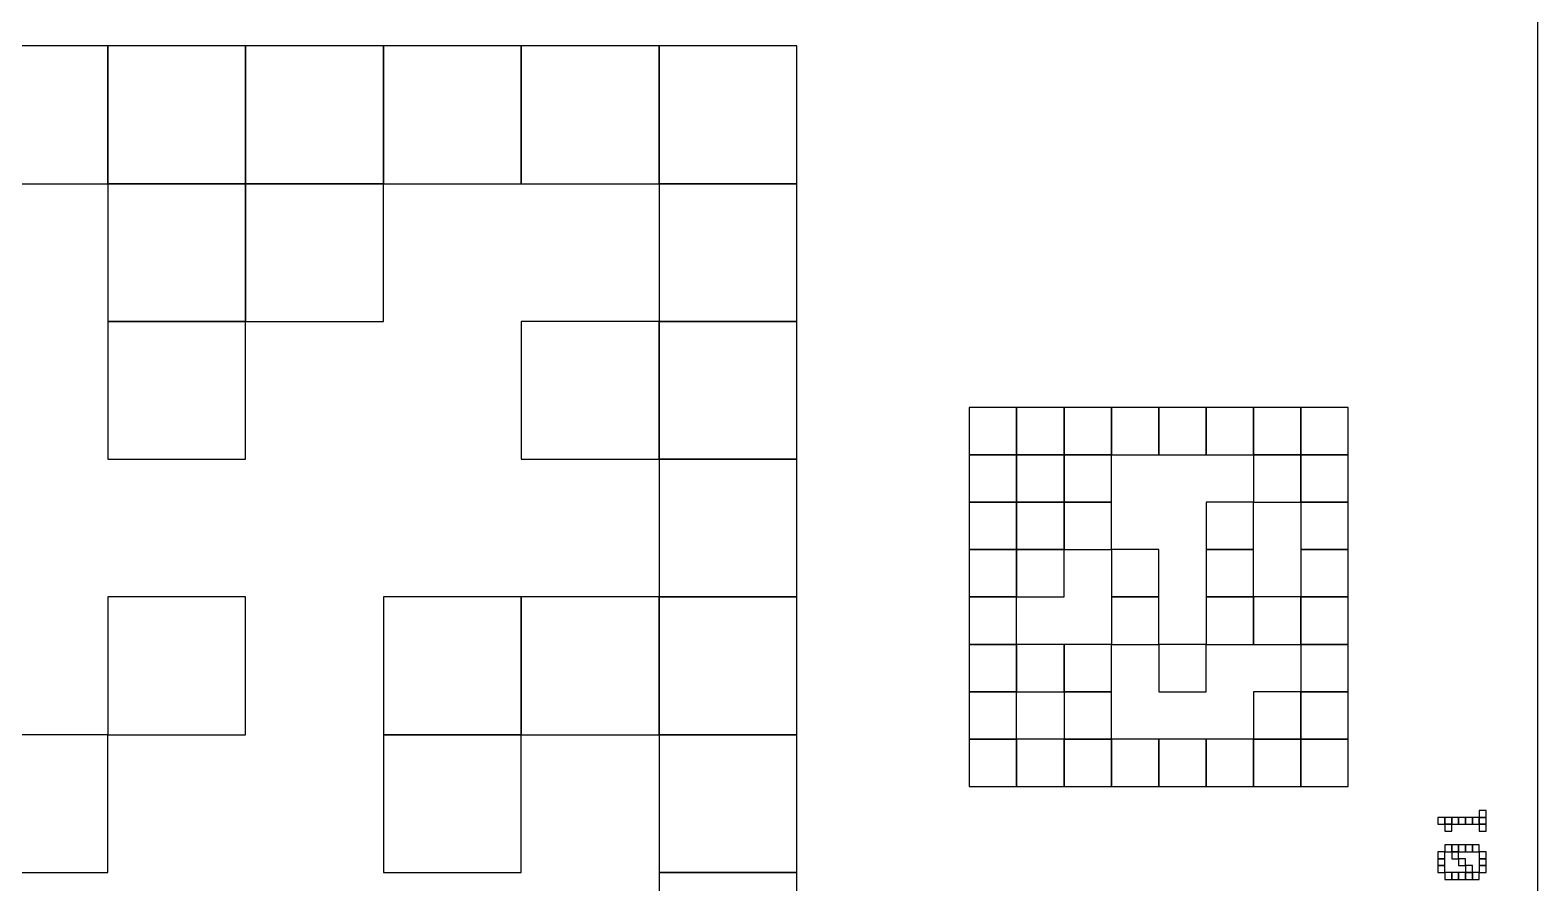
# Model space of a CAD drawing. Extents: x 0 to 490, y 0 to 320.
# Drawn here: x 402.5 to 490, y 58.4 to 107.9 of the extents above; entities that cross this region are included whole.
import ezdxf

# ---------------------------------------------------------------- set-up
doc = ezdxf.new("R2010")
doc.units = 0
for name, color, linetype in [('BLACK_POCKET', 7, 'CONTINUOUS'), ('BOARD_TEXT', 2, 'CONTINUOUS'), ('CUT', 1, 'CONTINUOUS')]:
    doc.layers.add(name, color=color, linetype=linetype)

msp = doc.modelspace()

# ---------------------------------------------------------------- linework, layer by layer
at = {"layer": 'BLACK_POCKET'}
for p, q in [((407, 107), (399, 107)), ((407, 99), (407, 107)), ((415, 107), (407, 107)), ((407, 107), (407, 99)), ((415, 99), (415, 107)), ((423, 107), (415, 107)), ((415, 107), (415, 99)), ((423, 99), (423, 107)), ((431, 107), (423, 107)), ((423, 107), (423, 99)), ((431, 99), (431, 107)), ((439, 107), (431, 107)), ((431, 107), (431, 99)), ((439, 99), (439, 107)), ((447, 107), (439, 107)), ((439, 107), (439, 99)), ((447, 99), (447, 107)), ((399, 99), (407, 99)), ((407, 99), (415, 99)), ((415, 99), (407, 99)), ((407, 99), (407, 91)), ((415, 99), (423, 99)), ((415, 91), (415, 99)), ((423, 99), (415, 99)), ((415, 99), (415, 91)), ((423, 99), (431, 99)), ((423, 91), (423, 99)), ((431, 99), (439, 99)), ((439, 99), (447, 99)), ((447, 99), (439, 99)), ((439, 99), (439, 91)), ((447, 91), (447, 99)), ((407, 91), (415, 91)), ((415, 91), (407, 91)), ((407, 91), (407, 83)), ((415, 91), (423, 91)), ((415, 83), (415, 91)), ((439, 91), (431, 91)), ((431, 91), (431, 83)), ((439, 91), (447, 91)), ((439, 83), (439, 91)), ((447, 91), (439, 91)), ((439, 91), (439, 83)), ((447, 83), (447, 91)), ((459.75, 86), (457, 86)), ((457, 86), (457, 83.25)), ((459.75, 83.25), (459.75, 86)), ((462.5, 86), (459.75, 86)), ((459.75, 86), (459.75, 83.25)), ((462.5, 83.25), (462.5, 86)), ((465.25, 86), (462.5, 86)), ((462.5, 86), (462.5, 83.25)), ((465.25, 83.25), (465.25, 86)), ((468, 86), (465.25, 86)), ((465.25, 86), (465.25, 83.25)), ((468, 83.25), (468, 86)), ((470.75, 86), (468, 86)), ((468, 86), (468, 83.25)), ((470.75, 83.25), (470.75, 86)), ((473.5, 86), (470.75, 86)), ((470.75, 86), (470.75, 83.25)), ((473.5, 83.25), (473.5, 86)), ((476.25, 86), (473.5, 86)), ((473.5, 86), (473.5, 83.25)), ((476.25, 83.25), (476.25, 86)), ((479, 86), (476.25, 86)), ((476.25, 86), (476.25, 83.25)), ((479, 83.25), (479, 86)), ((457, 83.25), (459.75, 83.25)), ((459.75, 83.25), (457, 83.25)), ((457, 83.25), (457, 80.5)), ((459.75, 83.25), (462.5, 83.25)), ((459.75, 80.5), (459.75, 83.25)), ((462.5, 83.25), (459.75, 83.25)), ((459.75, 83.25), (459.75, 80.5)), ((462.5, 83.25), (465.25, 83.25)), ((462.5, 80.5), (462.5, 83.25)), ((465.25, 83.25), (462.5, 83.25)), ((462.5, 83.25), (462.5, 80.5)), ((465.25, 83.25), (468, 83.25)), ((465.25, 80.5), (465.25, 83.25)), ((468, 83.25), (470.75, 83.25)), ((470.75, 83.25), (473.5, 83.25)), ((473.5, 83.25), (476.25, 83.25)), ((476.25, 83.25), (473.5, 83.25)), ((473.5, 83.25), (473.5, 80.5)), ((476.25, 83.25), (479, 83.25)), ((476.25, 80.5), (476.25, 83.25)), ((479, 83.25), (476.25, 83.25)), ((476.25, 83.25), (476.25, 80.5)), ((479, 80.5), (479, 83.25)), ((407, 83), (415, 83)), ((431, 83), (439, 83)), ((439, 83), (447, 83)), ((447, 83), (439, 83)), ((439, 83), (439, 75)), ((447, 75), (447, 83)), ((457, 80.5), (459.75, 80.5)), ((459.75, 80.5), (457, 80.5)), ((457, 80.5), (457, 77.75)), ((459.75, 80.5), (462.5, 80.5)), ((459.75, 77.75), (459.75, 80.5)), ((462.5, 80.5), (459.75, 80.5)), ((459.75, 80.5), (459.75, 77.75)), ((462.5, 80.5), (465.25, 80.5)), ((462.5, 77.75), (462.5, 80.5)), ((465.25, 80.5), (462.5, 80.5)), ((462.5, 80.5), (462.5, 77.75)), ((465.25, 77.75), (465.25, 80.5)), ((473.5, 80.5), (470.75, 80.5)), ((470.75, 80.5), (470.75, 77.75)), ((473.5, 80.5), (476.25, 80.5)), ((473.5, 77.75), (473.5, 80.5)), ((476.25, 80.5), (479, 80.5)), ((479, 80.5), (476.25, 80.5)), ((476.25, 80.5), (476.25, 77.75)), ((479, 77.75), (479, 80.5)), ((457, 77.75), (459.75, 77.75)), ((459.75, 77.75), (457, 77.75)), ((457, 77.75), (457, 75)), ((459.75, 77.75), (462.5, 77.75)), ((459.75, 75), (459.75, 77.75)), ((462.5, 77.75), (459.75, 77.75)), ((459.75, 77.75), (459.75, 75)), ((462.5, 77.75), (465.25, 77.75)), ((462.5, 75), (462.5, 77.75)), ((468, 77.75), (465.25, 77.75)), ((465.25, 77.75), (465.25, 75)), ((468, 75), (468, 77.75)), ((470.75, 77.75), (473.5, 77.75)), ((473.5, 77.75), (470.75, 77.75)), ((470.75, 77.75), (470.75, 75)), ((473.5, 75), (473.5, 77.75)), ((476.25, 77.75), (479, 77.75)), ((479, 77.75), (476.25, 77.75)), ((476.25, 77.75), (476.25, 75)), ((479, 75), (479, 77.75)), ((415, 75), (407, 75)), ((407, 75), (407, 67)), ((415, 67), (415, 75)), ((431, 75), (423, 75)), ((423, 75), (423, 67)), ((431, 67), (431, 75)), ((439, 75), (431, 75)), ((431, 75), (431, 67)), ((439, 75), (447, 75)), ((439, 67), (439, 75)), ((447, 75), (439, 75)), ((439, 75), (439, 67)), ((447, 67), (447, 75)), ((457, 75), (459.75, 75)), ((459.75, 75), (457, 75)), ((457, 75), (457, 72.25)), ((459.75, 75), (462.5, 75)), ((459.75, 72.25), (459.75, 75)), ((465.25, 75), (468, 75)), ((468, 75), (465.25, 75)), ((465.25, 75), (465.25, 72.25)), ((468, 72.25), (468, 75)), ((470.75, 75), (473.5, 75)), ((473.5, 75), (470.75, 75)), ((470.75, 75), (470.75, 72.25)), ((473.5, 72.25), (473.5, 75)), ((476.25, 75), (473.5, 75)), ((473.5, 75), (473.5, 72.25)), ((476.25, 75), (479, 75)), ((476.25, 72.25), (476.25, 75)), ((479, 75), (476.25, 75)), ((476.25, 75), (476.25, 72.25)), ((479, 72.25), (479, 75)), ((457, 72.25), (459.75, 72.25)), ((459.75, 72.25), (457, 72.25)), ((457, 72.25), (457, 69.5)), ((459.75, 69.5), (459.75, 72.25)), ((462.5, 72.25), (459.75, 72.25)), ((459.75, 72.25), (459.75, 69.5)), ((462.5, 69.5), (462.5, 72.25)), ((465.25, 72.25), (462.5, 72.25)), ((462.5, 72.25), (462.5, 69.5)), ((465.25, 72.25), (468, 72.25)), ((465.25, 69.5), (465.25, 72.25)), ((470.75, 72.25), (468, 72.25)), ((468, 72.25), (468, 69.5)), ((470.75, 72.25), (473.5, 72.25)), ((470.75, 69.5), (470.75, 72.25)), ((473.5, 72.25), (476.25, 72.25)), ((476.25, 72.25), (479, 72.25)), ((479, 72.25), (476.25, 72.25)), ((476.25, 72.25), (476.25, 69.5)), ((479, 69.5), (479, 72.25)), ((457, 69.5), (459.75, 69.5)), ((459.75, 69.5), (457, 69.5)), ((457, 69.5), (457, 66.75)), ((459.75, 69.5), (462.5, 69.5)), ((459.75, 66.75), (459.75, 69.5)), ((462.5, 69.5), (465.25, 69.5)), ((465.25, 69.5), (462.5, 69.5)), ((462.5, 69.5), (462.5, 66.75)), ((465.25, 66.75), (465.25, 69.5)), ((468, 69.5), (470.75, 69.5)), ((476.25, 69.5), (473.5, 69.5)), ((473.5, 69.5), (473.5, 66.75)), ((476.25, 69.5), (479, 69.5)), ((476.25, 66.75), (476.25, 69.5)), ((479, 69.5), (476.25, 69.5)), ((476.25, 69.5), (476.25, 66.75)), ((479, 66.75), (479, 69.5)), ((407, 67), (399, 67)), ((407, 67), (415, 67)), ((407, 59), (407, 67)), ((423, 67), (431, 67)), ((431, 67), (423, 67)), ((423, 67), (423, 59)), ((431, 67), (439, 67)), ((431, 59), (431, 67)), ((439, 67), (447, 67)), ((447, 67), (439, 67)), ((439, 67), (439, 59)), ((447, 59), (447, 67)), ((457, 66.75), (459.75, 66.75)), ((459.75, 66.75), (457, 66.75)), ((457, 66.75), (457, 64)), ((459.75, 64), (459.75, 66.75)), ((462.5, 66.75), (459.75, 66.75)), ((459.75, 66.75), (459.75, 64)), ((462.5, 66.75), (465.25, 66.75)), ((462.5, 64), (462.5, 66.75)), ((465.25, 66.75), (462.5, 66.75)), ((462.5, 66.75), (462.5, 64)), ((465.25, 64), (465.25, 66.75)), ((468, 66.75), (465.25, 66.75)), ((465.25, 66.75), (465.25, 64)), ((468, 64), (468, 66.75)), ((470.75, 66.75), (468, 66.75)), ((468, 66.75), (468, 64)), ((470.75, 64), (470.75, 66.75)), ((473.5, 66.75), (470.75, 66.75)), ((470.75, 66.75), (470.75, 64)), ((473.5, 66.75), (476.25, 66.75)), ((473.5, 64), (473.5, 66.75)), ((476.25, 66.75), (473.5, 66.75)), ((473.5, 66.75), (473.5, 64)), ((476.25, 66.75), (479, 66.75)), ((476.25, 64), (476.25, 66.75)), ((479, 66.75), (476.25, 66.75)), ((476.25, 66.75), (476.25, 64)), ((479, 64), (479, 66.75)), ((457, 64), (459.75, 64)), ((459.75, 64), (462.5, 64)), ((462.5, 64), (465.25, 64)), ((465.25, 64), (468, 64)), ((468, 64), (470.75, 64)), ((470.75, 64), (473.5, 64)), ((473.5, 64), (476.25, 64)), ((476.25, 64), (479, 64)), ((399, 59), (407, 59)), ((423, 59), (431, 59)), ((439, 59), (447, 59)), ((447, 59), (439, 59)), ((439, 59), (439, 51)), ((447, 51), (447, 59))]:
    msp.add_line(p, q, dxfattribs=at)
at = {"layer": 'BOARD_TEXT'}
for p, q in [((484.6, 62.2), (484.2, 62.2)), ((484.2, 62.2), (484.2, 61.8)), ((484.6, 61.8), (484.6, 62.2)), ((485, 62.2), (484.6, 62.2)), ((484.6, 62.2), (484.6, 61.8)), ((485, 61.8), (485, 62.2)), ((485.4, 62.2), (485, 62.2)), ((485, 62.2), (485, 61.8)), ((485.4, 61.8), (485.4, 62.2)), ((485.8, 62.2), (485.4, 62.2)), ((485.4, 62.2), (485.4, 61.8)), ((485.8, 61.8), (485.8, 62.2)), ((486.2, 62.2), (485.8, 62.2)), ((485.8, 62.2), (485.8, 61.8)), ((486.2, 61.8), (486.2, 62.2)), ((486.6, 62.2), (486.2, 62.2)), ((486.2, 62.2), (486.2, 61.8)), ((487, 62.6), (486.6, 62.6)), ((486.6, 62.6), (486.6, 62.2)), ((486.6, 61.8), (486.6, 62.2)), ((487, 62.2), (486.6, 62.2)), ((486.6, 62.2), (486.6, 61.8)), ((486.6, 62.2), (487, 62.2)), ((487, 62.2), (487, 62.6)), ((487, 61.8), (487, 62.2)), ((484.2, 61.8), (484.6, 61.8)), ((485, 61.8), (484.6, 61.8)), ((484.6, 61.8), (484.6, 61.4)), ((484.6, 61.8), (485, 61.8)), ((484.6, 61.4), (485, 61.4)), ((485, 61.4), (485, 61.8)), ((485, 61.8), (485.4, 61.8)), ((485.4, 61.8), (485.8, 61.8)), ((485.8, 61.8), (486.2, 61.8)), ((486.2, 61.8), (486.6, 61.8)), ((487, 61.8), (486.6, 61.8)), ((486.6, 61.8), (486.6, 61.4)), ((486.6, 61.8), (487, 61.8)), ((486.6, 61.4), (487, 61.4)), ((487, 61.4), (487, 61.8)), ((485, 60.6), (484.6, 60.6)), ((484.6, 60.6), (484.6, 60.2)), ((485, 60.2), (485, 60.6)), ((485.4, 60.6), (485, 60.6)), ((485, 60.6), (485, 60.2)), ((485.4, 60.2), (485.4, 60.6)), ((485.8, 60.6), (485.4, 60.6)), ((485.4, 60.6), (485.4, 60.2)), ((485.8, 60.2), (485.8, 60.6)), ((486.2, 60.6), (485.8, 60.6)), ((485.8, 60.6), (485.8, 60.2)), ((486.2, 60.2), (486.2, 60.6)), ((486.6, 60.6), (486.2, 60.6)), ((486.2, 60.6), (486.2, 60.2)), ((486.6, 60.2), (486.6, 60.6)), ((484.6, 60.2), (484.2, 60.2)), ((484.2, 60.2), (484.2, 59.8)), ((484.6, 59.8), (484.2, 59.8)), ((484.2, 59.8), (484.2, 59.4)), ((484.2, 59.8), (484.6, 59.8)), ((484.6, 59.8), (484.6, 60.2)), ((484.6, 60.2), (485, 60.2)), ((484.6, 59.4), (484.6, 59.8)), ((485.4, 60.2), (485, 60.2)), ((485, 60.2), (485, 59.8)), ((485, 60.2), (485.4, 60.2)), ((485, 59.8), (485.4, 59.8)), ((485.4, 59.8), (485.4, 60.2)), ((485.4, 60.2), (485.8, 60.2)), ((485.8, 59.8), (485.4, 59.8)), ((485.4, 59.8), (485.4, 59.4)), ((485.8, 60.2), (486.2, 60.2)), ((485.8, 59.4), (485.8, 59.8)), ((486.2, 60.2), (486.6, 60.2)), ((487, 60.2), (486.6, 60.2)), ((486.6, 60.2), (486.6, 59.8)), ((487, 59.8), (486.6, 59.8)), ((486.6, 59.8), (486.6, 59.4)), ((486.6, 59.8), (487, 59.8)), ((487, 59.8), (487, 60.2)), ((487, 59.4), (487, 59.8)), ((484.6, 59.4), (484.2, 59.4)), ((484.2, 59.4), (484.2, 59)), ((484.2, 59.4), (484.6, 59.4)), ((484.2, 59), (484.6, 59)), ((484.6, 59), (484.6, 59.4)), ((485, 59), (484.6, 59)), ((484.6, 59), (484.6, 58.6)), ((485, 58.6), (485, 59)), ((485.4, 59), (485, 59)), ((485, 59), (485, 58.6)), ((485.4, 59.4), (485.8, 59.4)), ((485.4, 58.6), (485.4, 59)), ((485.8, 59), (485.4, 59)), ((485.4, 59), (485.4, 58.6)), ((486.2, 59.4), (485.8, 59.4)), ((485.8, 59.4), (485.8, 59)), ((485.8, 58.6), (485.8, 59)), ((486.2, 59), (485.8, 59)), ((485.8, 59), (485.8, 58.6)), ((485.8, 59), (486.2, 59)), ((486.2, 59), (486.2, 59.4)), ((486.2, 58.6), (486.2, 59)), ((486.6, 59), (486.2, 59)), ((486.2, 59), (486.2, 58.6)), ((487, 59.4), (486.6, 59.4)), ((486.6, 59.4), (486.6, 59)), ((486.6, 59.4), (487, 59.4)), ((486.6, 58.6), (486.6, 59)), ((486.6, 59), (487, 59)), ((487, 59), (487, 59.4)), ((484.6, 58.6), (485, 58.6)), ((485, 58.6), (485.4, 58.6)), ((485.4, 58.6), (485.8, 58.6)), ((485.8, 58.6), (486.2, 58.6)), ((486.2, 58.6), (486.6, 58.6))]:
    msp.add_line(p, q, dxfattribs=at)
at = {"layer": 'CUT'}
msp.add_line((490, 0), (490, 150), dxfattribs=at)

doc.saveas('drawing.dxf')
